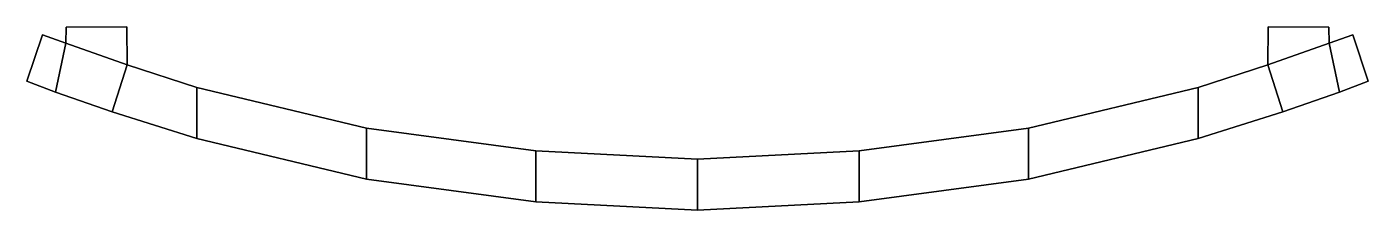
# Model space of a CAD drawing. Extents: x -88 to 88, y -24 to 0.
import ezdxf

# ---------------------------------------------------------------- set-up
doc = ezdxf.new("R2010")
doc.units = 0
doc.layers.add('METAL', color=190, linetype='CONTINUOUS')

msp = doc.modelspace()

# ---------------------------------------------------------------- meshes
at = {"layer": 'METAL'}
mesh = msp.add_polyface(dxfattribs=at)
corners = [(88.35, -7.14, 3.74), (88.35, -7.14, 3.74), (88.35, -7.14, 3.74), (88.35, -7.14, -3.5), (88.35, -7.14, -3.5), (88.35, -7.14, -3.5), (86.31, -1.06, 3.74), (86.31, -1.06, 3.74), (86.31, -1.06, 3.74), (86.31, -1.06, -3.5), (86.31, -1.06, -3.5), (86.31, -1.06, -3.5), (84.57, -8.58, 3.74), (84.57, -8.58, 3.74), (84.57, -8.58, -3.5), (84.57, -8.58, -3.5), (83.21, -2.13, 3.74), (83.21, -2.13, 3.74), (83.21, -2.13, 3.74), (83.21, -2.13, -3.5), (83.21, -2.13, -3.5), (83.21, -2.13, -3.5), (83.19, -0.04, 3.74), (83.19, -0.04, 3.74), (83.19, -0.04, 3.74), (83.19, -0.04, -3.5), (83.19, -0.04, -3.5), (83.19, -0.04, -3.5), (77.11, -11.18, 3.74), (77.11, -11.18, 3.74), (77.11, -11.18, -3.5), (77.11, -11.18, -3.5), (75.19, 0, 3.74), (75.19, 0, 3.74), (75.19, 0, 3.74), (75.19, 0, -3.5), (75.19, 0, -3.5), (75.19, 0, -3.5), (75.15, -4.99, 3.74), (75.15, -4.99, 3.74), (75.15, -4.99, 3.74), (75.15, -4.99, -3.5), (75.15, -4.99, -3.5), (75.15, -4.99, -3.5), (65.98, -14.68, 3.74), (65.98, -14.68, 3.74), (65.98, -7.97, 3.74), (65.98, -7.97, 3.74), (65.98, -14.68, -3.5), (65.98, -14.68, -3.5), (65.98, -7.97, -3.5), (65.98, -7.97, -3.5), (43.71, -20.03, 3.74), (43.71, -20.03, 3.74), (43.71, -13.32, 3.74), (43.71, -13.32, 3.74), (43.71, -20.03, -3.5), (43.71, -20.03, -3.5), (43.71, -13.32, -3.5), (43.71, -13.32, -3.5), (21.44, -23.02, 3.74), (21.44, -23.02, 3.74), (21.44, -16.31, 3.74), (21.44, -16.31, 3.74), (21.44, -23.02, -3.5), (21.44, -23.02, -3.5), (21.44, -16.31, -3.5), (21.44, -16.31, -3.5), (0.17, -24.11, 3.74), (0.17, -24.11, 3.74), (0.17, -17.4, 3.74), (0.17, -17.4, 3.74), (0.17, -24.11, -3.5), (0.17, -24.11, -3.5), (0.17, -17.4, -3.5), (0.17, -17.4, -3.5), (-21.1, -23.02, 3.74), (-21.1, -23.02, 3.74), (-21.1, -16.31, 3.74), (-21.1, -16.31, 3.74), (-21.1, -23.02, -3.5), (-21.1, -23.02, -3.5), (-21.1, -16.31, -3.5), (-21.1, -16.31, -3.5), (-43.36, -20.03, 3.74), (-43.36, -20.03, 3.74), (-43.36, -13.32, 3.74), (-43.36, -13.32, 3.74), (-43.36, -20.03, -3.5), (-43.36, -20.03, -3.5), (-43.36, -13.32, -3.5), (-43.36, -13.32, -3.5), (-65.63, -7.97, 3.74), (-65.63, -7.97, 3.74), (-65.63, -14.68, -3.5), (-65.63, -14.68, -3.5), (-65.63, -14.68, 3.74), (-65.63, -14.68, 3.74), (-65.63, -7.97, -3.5), (-65.63, -7.97, -3.5), (-74.8, -4.99, 3.74), (-74.8, -4.99, 3.74), (-74.8, -4.99, 3.74), (-74.8, -4.99, -3.5), (-74.8, -4.99, -3.5), (-74.8, -4.99, -3.5), (-74.84, 0, 3.74), (-74.84, 0, 3.74), (-74.84, 0, 3.74), (-74.84, 0, -3.5), (-74.84, 0, -3.5), (-74.84, 0, -3.5), (-76.77, -11.18, -3.5), (-76.77, -11.18, -3.5), (-76.77, -11.18, 3.74), (-76.77, -11.18, 3.74), (-82.84, -0.04, 3.74), (-82.84, -0.04, 3.74), (-82.84, -0.04, 3.74), (-82.84, -0.04, -3.5), (-82.84, -0.04, -3.5), (-82.84, -0.04, -3.5), (-82.87, -2.13, 3.74), (-82.87, -2.13, 3.74), (-82.87, -2.13, 3.74), (-82.87, -2.13, -3.5), (-82.87, -2.13, -3.5), (-82.87, -2.13, -3.5), (-84.22, -8.58, -3.5), (-84.22, -8.58, -3.5), (-84.22, -8.58, 3.74), (-84.22, -8.58, 3.74), (-85.96, -1.06, 3.74), (-85.96, -1.06, 3.74), (-85.96, -1.06, 3.74), (-85.96, -1.06, -3.5), (-85.96, -1.06, -3.5), (-85.96, -1.06, -3.5), (-88, -7.14, 3.74), (-88, -7.14, 3.74), (-88, -7.14, 3.74), (-88, -7.14, -3.5), (-88, -7.14, -3.5), (-88, -7.14, -3.5)]
mesh.append_faces([[corners[k] for k in face] for face in [(71, 74, 82, 78), (72, 69, 77, 81), (75, 73, 80, 83), (134, 137, 143, 140), (120, 117, 108, 111), (98, 92, 86, 90), (90, 86, 78, 82), (131, 129, 113, 115), (97, 95, 89, 85), (85, 89, 81, 77), (128, 126, 105, 112), (94, 99, 91, 88), (88, 91, 83, 80), (102, 123, 130, 114), (93, 96, 84, 87), (87, 84, 76, 79), (79, 76, 68, 70), (135, 132, 122, 125), (92, 98, 104, 101), (139, 142, 129, 131), (95, 97, 115, 113), (141, 136, 126, 128), (99, 94, 112, 105), (123, 133, 138, 130), (114, 96, 93, 102), (123, 102, 107, 116), (100, 103, 109, 106), (105, 126, 119, 110), (127, 124, 118, 121), (71, 63, 67, 74), (72, 64, 60, 69), (75, 66, 65, 73), (6, 0, 3, 9), (26, 35, 32, 23), (51, 59, 55, 47), (59, 67, 63, 55), (12, 28, 30, 14), (44, 52, 56, 48), (52, 60, 64, 56), (15, 31, 41, 20), (49, 57, 58, 50), (57, 65, 66, 58), (38, 29, 13, 17), (46, 54, 53, 45), (54, 62, 61, 53), (62, 70, 68, 61), (11, 21, 18, 8), (47, 39, 42, 51), (1, 12, 14, 4), (48, 30, 28, 44), (5, 15, 20, 10), (50, 41, 31, 49), (17, 13, 2, 7), (29, 38, 46, 45), (17, 24, 33, 38), (40, 34, 37, 43), (41, 36, 27, 20), (19, 25, 22, 16)]])

doc.saveas('drawing.dxf')
